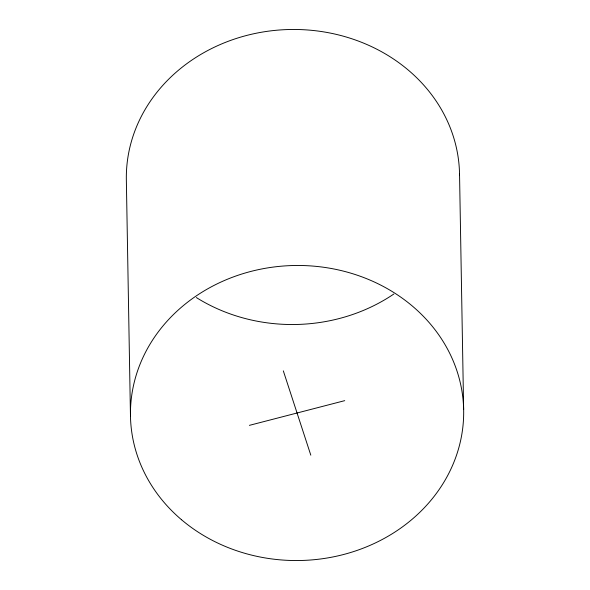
<?xml version="1.0" encoding="UTF-8"?>
<svg xmlns="http://www.w3.org/2000/svg" width="590" height="590" viewBox="0 0 590 590"><rect width="100%" height="100%" fill="white"/><g stroke="black" fill="none" stroke-linecap="round" stroke-linejoin="round"><path stroke-width="0.89" d="M249.393 425.353L344.722 400.654M283.318 370.852L310.805 455.163M459.529 173.571L463.644 409.585M130.471 416.429L126.356 180.415A166.623 147.53 -1 0 1 290.811 29.485A166.623 147.53 -1 0 1 459.551 175.392M393.847 294.012A166.623 147.53 -1 0 1 196.352 297.567M181.499 519.724A166.623 147.53 -1 0 0 458.791 447.876A166.623 147.53 -1 0 0 250.898 271.422A166.623 147.53 -1 0 0 181.499 519.724"/></g></svg>
